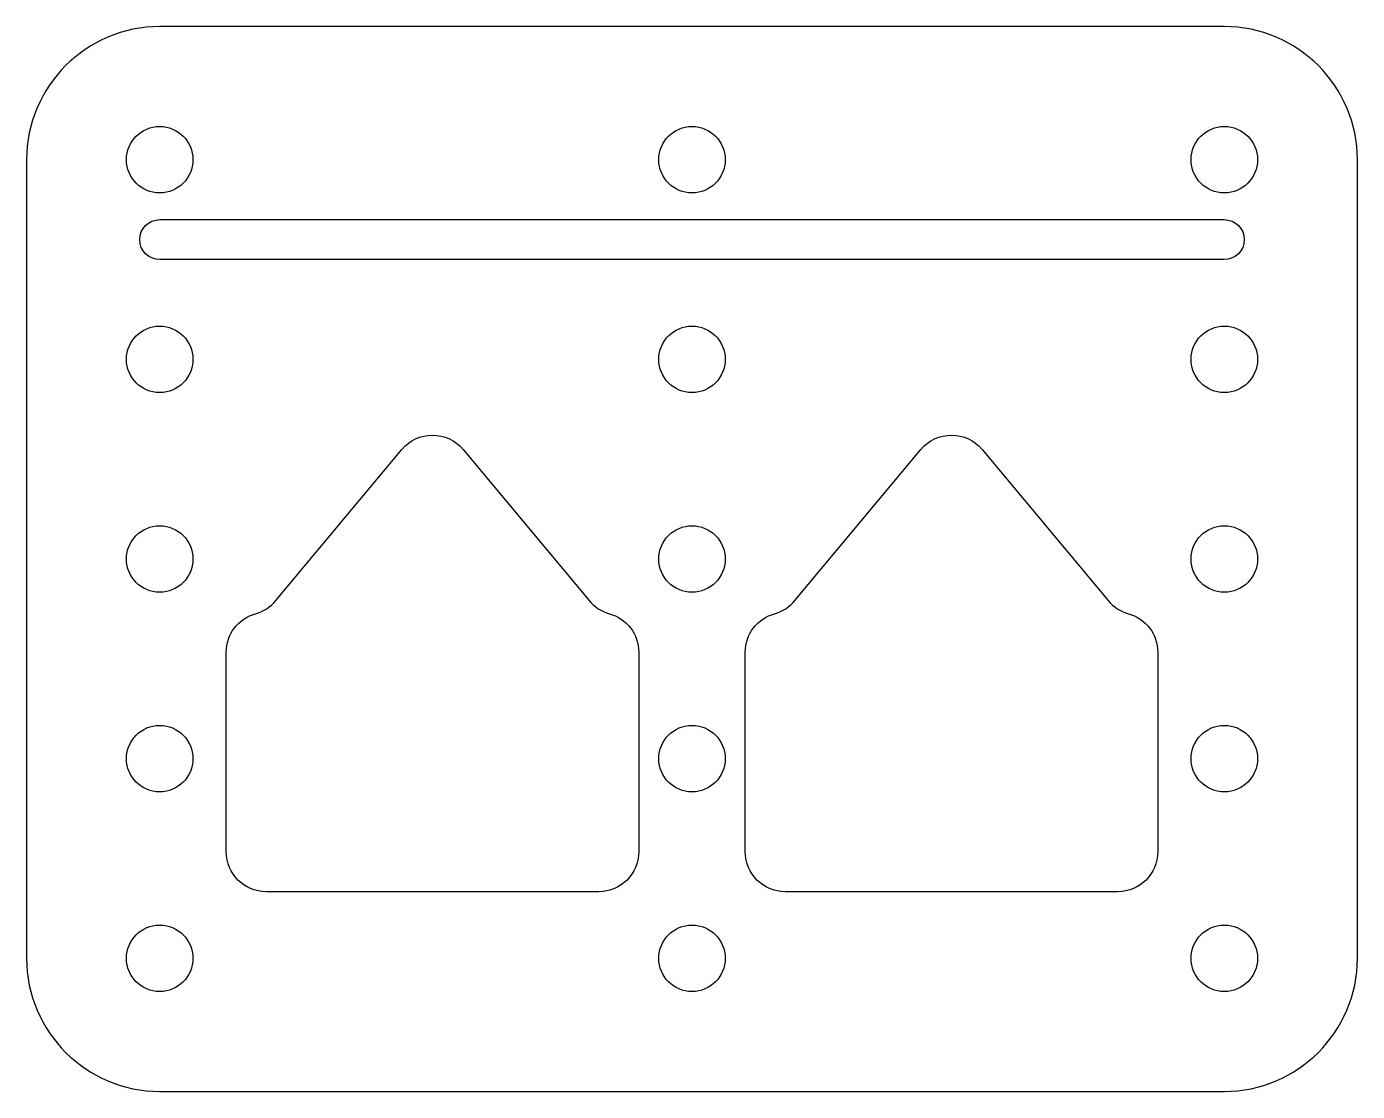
# Model space of a CAD drawing. Header units: millimetres. Extents: x -50 to 50, y -40 to 40.
import ezdxf

# ---------------------------------------------------------------- set-up
doc = ezdxf.new("R2010")
doc.units = ezdxf.units.MM

msp = doc.modelspace()

# ---------------------------------------------------------------- linework, layer by layer
for points in [[(40, -40, 0.41421), (50, -30), (50, 30, 0.41421), (40, 40), (-40, 40, 0.41421), (-50, 30), (-50, -30, 0.41421), (-40, -40)], [(-40, 22.5, -1), (-40, 25.5), (40, 25.5, -1), (40, 22.5)], [(-32.79, -4.11, 0.15349), (-31.28, -3.13), (-21.8, 8.23, -0.46837), (-17.2, 8.23), (-7.72, -3.13, 0.15349), (-6.21, -4.11, -0.33805), (-4, -7), (-4, -22, -0.41421), (-7, -25), (-32, -25, -0.41421), (-35, -22), (-35, -7, -0.33805)], [(31.28, -3.13, 0.15349), (32.79, -4.11, -0.33805), (35, -7), (35, -22, -0.41421), (32, -25), (7, -25, -0.41421), (4, -22), (4, -7, -0.33805), (6.21, -4.11, 0.15349), (7.72, -3.13), (17.2, 8.23, -0.46837), (21.8, 8.23)]]:
    msp.add_lwpolyline(points, format="xyb", close=True)
for centre in [(-40, 30), (0, 30), (40, 30), (-40, 15), (0, 15), (40, 15), (-40, 0), (0, 0), (40, 0), (-40, -15), (0, -15), (40, -15), (-40, -30), (0, -30), (40, -30)]:
    msp.add_circle(centre, 2.5)

doc.saveas('drawing.dxf')
